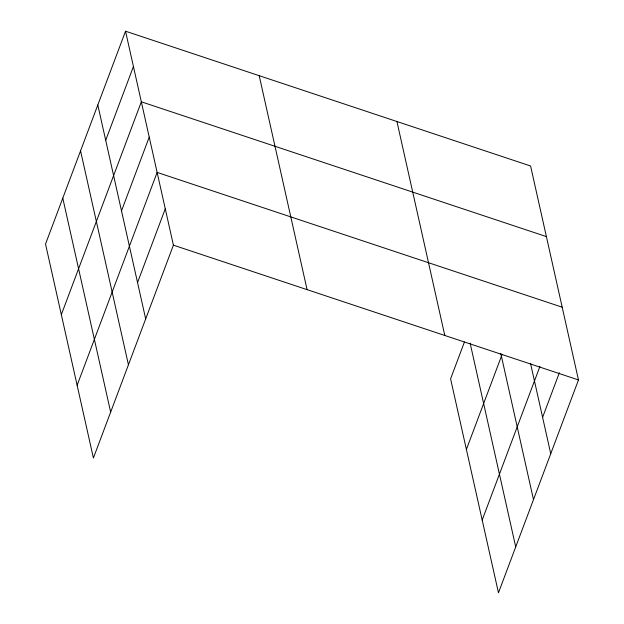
<?xml version="1.0" encoding="UTF-8"?>
<svg xmlns="http://www.w3.org/2000/svg" width="624" height="624" viewBox="0 0 624 624"><rect width="100%" height="100%" fill="white"/><g stroke="black" fill="none" stroke-linecap="round" stroke-linejoin="round"><path stroke-width="0.94" d="M125.533 31.2L45.529 244.046L93.405 458.008L173.41 245.162L125.533 31.2L530.595 165.992L578.471 379.954L498.467 592.8L450.59 378.838L464.459 341.944M105.706 140.275L133.435 66.503M61.331 314.66L141.336 101.806L546.39 236.597M121.508 210.881L149.237 137.108M77.126 385.265L157.131 172.411L562.193 307.203M137.545 282.555L165.274 208.79M466.385 449.444L502.086 354.463M482.188 520.049L539.939 366.405M542.599 417.347L559.377 372.723M173.41 245.162L578.471 379.954M530.509 363.324L550.742 453.718M500.791 353.473L533.489 499.613M470.129 343.161L515.713 546.905M396.926 121.508L444.803 335.47M259.202 75.683L307.078 289.645M97.804 104.972L145.681 318.934M80.558 150.868L128.435 364.829M62.782 198.151L110.659 412.113"/></g></svg>
